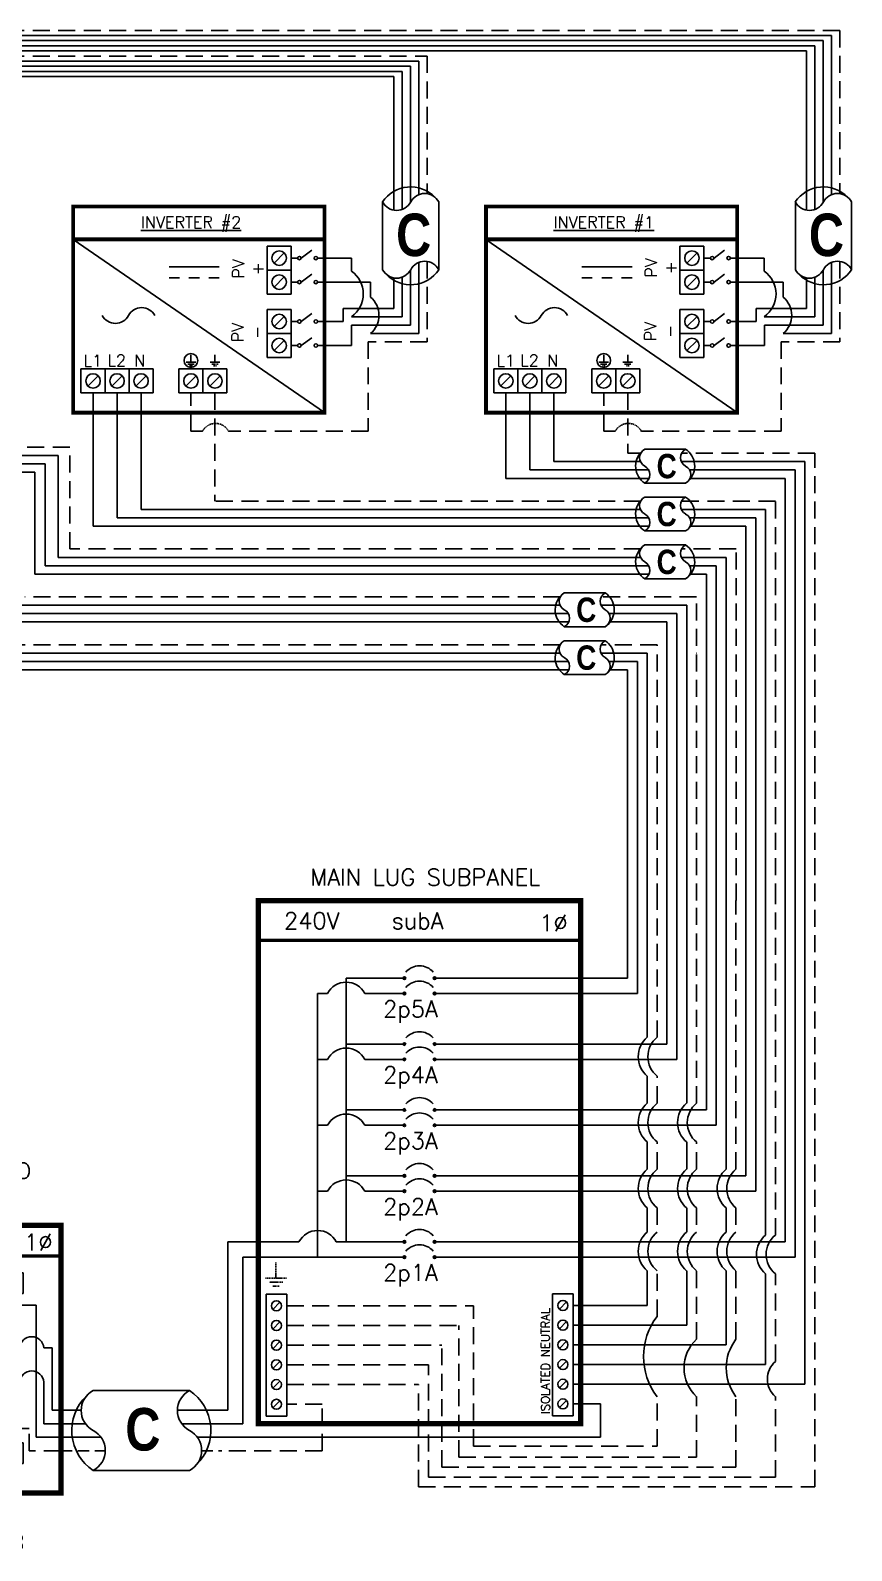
# Model space of a CAD drawing. Header units: feet. Extents: x 20558 to 21366, y 15297 to 15844.
# Drawn here: x 21185.1 to 21366.3, y 15483.2 to 15819 of the extents above; entities that cross this region are included whole.
import ezdxf

# ---------------------------------------------------------------- set-up
doc = ezdxf.new("R2010")
doc.units = ezdxf.units.FT
doc.header["$MEASUREMENT"] = 0
doc.linetypes.add('HIDDEN', pattern=[0.375, 0.25, -0.125])
for name, color, linetype in [('ONE LINE BLOCKS', 7, 'Continuous'), ('TABLES', 7, 'Continuous'), ('TEXT', 7, 'Continuous'), ('Z - TITLEBLOCK TXT', 7, 'Continuous')]:
    doc.layers.add(name, color=color, linetype=linetype)
doc.styles.add('ONE LINE TXT', font='techb___.ttf')
doc.styles.get("Standard").update_dxf_attribs({"font": 'simplex.shx'})

# ---------------------------------------------------------------- blocks, each defined once
blk = doc.blocks.new('5inverterSub')
at = {"layer": 'ONE LINE BLOCKS', "linetype": 'Continuous'}
h = blk.add_hatch(color=1, dxfattribs=at)
h.dxf.hatch_style = 1
edge = h.paths.add_edge_path()
edge.add_arc((40.28, 104.41), 0.291, 0, 360)
h = blk.add_hatch(color=1, dxfattribs=at)
h.dxf.hatch_style = 1
edge = h.paths.add_edge_path()
edge.add_arc((46.96, 104.41), 0.291, 0, 360)
h = blk.add_hatch(color=1, dxfattribs=at)
h.dxf.hatch_style = 1
edge = h.paths.add_edge_path()
edge.add_arc((40.28, 101.03), 0.291, 0, 360)
h = blk.add_hatch(color=1, dxfattribs=at)
h.dxf.hatch_style = 1
edge = h.paths.add_edge_path()
edge.add_arc((46.96, 101.03), 0.291, 0, 360)
h = blk.add_hatch(color=1, dxfattribs=at)
h.dxf.hatch_style = 1
edge = h.paths.add_edge_path()
edge.add_arc((40.28, 89.85), 0.291, 0, 360)
h = blk.add_hatch(color=1, dxfattribs=at)
h.dxf.hatch_style = 1
edge = h.paths.add_edge_path()
edge.add_arc((46.96, 89.85), 0.291, 0, 360)
h = blk.add_hatch(color=1, dxfattribs=at)
h.dxf.hatch_style = 1
edge = h.paths.add_edge_path()
edge.add_arc((40.28, 86.47), 0.291, 0, 360)
h = blk.add_hatch(color=1, dxfattribs=at)
h.dxf.hatch_style = 1
edge = h.paths.add_edge_path()
edge.add_arc((46.96, 86.47), 0.291, 0, 360)
h = blk.add_hatch(color=1, dxfattribs=at)
h.dxf.hatch_style = 1
edge = h.paths.add_edge_path()
edge.add_arc((40.28, 75.29), 0.291, 0, 360)
h = blk.add_hatch(color=1, dxfattribs=at)
h.dxf.hatch_style = 1
edge = h.paths.add_edge_path()
edge.add_arc((46.96, 75.29), 0.291, 0, 360)
h = blk.add_hatch(color=1, dxfattribs=at)
h.dxf.hatch_style = 1
edge = h.paths.add_edge_path()
edge.add_arc((40.28, 71.91), 0.291, 0, 360)
h = blk.add_hatch(color=1, dxfattribs=at)
h.dxf.hatch_style = 1
edge = h.paths.add_edge_path()
edge.add_arc((46.96, 71.91), 0.291, 0, 360)
h = blk.add_hatch(color=1, dxfattribs=at)
h.dxf.hatch_style = 1
edge = h.paths.add_edge_path()
edge.add_arc((40.28, 60.73), 0.291, 0, 360)
h = blk.add_hatch(color=1, dxfattribs=at)
h.dxf.hatch_style = 1
edge = h.paths.add_edge_path()
edge.add_arc((46.96, 60.73), 0.291, 0, 360)
h = blk.add_hatch(color=1, dxfattribs=at)
h.dxf.hatch_style = 1
edge = h.paths.add_edge_path()
edge.add_arc((40.28, 57.35), 0.291, 0, 360)
h = blk.add_hatch(color=1, dxfattribs=at)
h.dxf.hatch_style = 1
edge = h.paths.add_edge_path()
edge.add_arc((46.96, 57.35), 0.291, 0, 360)
h = blk.add_hatch(color=1, dxfattribs=at)
h.dxf.hatch_style = 1
edge = h.paths.add_edge_path()
edge.add_arc((40.28, 46.17), 0.291, 0, 360)
h = blk.add_hatch(color=1, dxfattribs=at)
h.dxf.hatch_style = 1
edge = h.paths.add_edge_path()
edge.add_arc((46.96, 46.17), 0.291, 0, 360)
h = blk.add_hatch(color=1, dxfattribs=at)
h.dxf.hatch_style = 1
edge = h.paths.add_edge_path()
edge.add_arc((40.28, 42.79), 0.291, 0, 360)
h = blk.add_hatch(color=1, dxfattribs=at)
h.dxf.hatch_style = 1
edge = h.paths.add_edge_path()
edge.add_arc((46.96, 42.79), 0.291, 0, 360)
at = {"color": 7, "linetype": 'Continuous'}
for p, q in [((89.54, 121.54), (89.54, 104.41)), ((98.24, 121.54), (98.24, 89.85)), ((106.94, 121.54), (106.94, 75.29)), ((115.64, 121.54), (115.64, 60.73)), ((124.34, 121.54), (124.34, 46.17)), ((36.09, 104.41), (27.43, 104.41)), ((27.43, 104.41), (27.43, 89.85)), ((89.54, 104.41), (51.15, 104.41)), ((36.09, 89.85), (27.43, 89.85)), ((27.43, 89.85), (27.43, 75.29)), ((98.24, 89.85), (51.15, 89.85)), ((36.09, 75.29), (27.43, 75.29)), ((27.43, 75.29), (27.43, 60.73)), ((106.94, 75.29), (51.15, 75.29)), ((36.09, 60.73), (27.43, 60.73)), ((27.43, 60.73), (27.43, 46.17)), ((115.64, 60.73), (51.15, 60.73)), ((17.02, 46.17), (1.34, 46.17)), ((1.34, 46.17), (1.34, 9)), ((36.09, 46.17), (25.26, 46.17)), ((124.34, 46.17), (51.15, 46.17)), ((1.34, 9), (0, 9))]:
    blk.add_line(p, q, dxfattribs=at)
at = {"color": 10, "linetype": 'Continuous'}
for p, q in [((91.71, 121.54), (91.71, 101.03)), ((100.41, 121.54), (100.41, 86.47)), ((109.11, 121.54), (109.11, 71.91)), ((117.81, 121.54), (117.81, 57.35)), ((126.51, 121.54), (126.51, 42.79)), ((21.14, 86.47), (21.14, 101.03)), ((23.31, 101.03), (21.14, 101.03)), ((31.55, 101.03), (36.09, 101.03)), ((91.71, 101.03), (51.15, 101.03)), ((21.14, 71.91), (21.14, 86.47)), ((23.31, 86.47), (21.14, 86.47)), ((31.55, 86.47), (36.09, 86.47)), ((100.41, 86.47), (51.15, 86.47)), ((21.14, 57.35), (21.14, 71.91)), ((23.31, 71.91), (21.14, 71.91)), ((31.55, 71.91), (36.09, 71.91)), ((109.11, 71.91), (51.15, 71.91)), ((21.14, 42.79), (21.14, 57.35)), ((23.31, 57.35), (21.14, 57.35)), ((31.55, 57.35), (36.09, 57.35)), ((117.81, 57.35), (51.15, 57.35)), ((21.14, 42.79), (4.63, 42.79)), ((4.63, 6), (4.63, 42.79)), ((21.14, 42.79), (36.09, 42.79)), ((126.51, 42.79), (51.15, 42.79)), ((0, 6), (4.63, 6))]:
    blk.add_line(p, q, dxfattribs=at)
at = {"color": 253, "linetype": 'Continuous'}
for p, q in [((93.89, 121.54), (93.89, 91.34)), ((102.59, 121.54), (102.59, 76.78)), ((111.29, 121.54), (111.29, 62.22)), ((119.99, 121.54), (119.99, 47.66)), ((128.69, 121.54), (128.69, 14.71)), ((93.89, 82.78), (93.89, 76.78)), ((93.89, 68.22), (93.89, 62.22)), ((102.59, 68.22), (102.59, 62.22)), ((93.89, 53.66), (93.89, 48.33)), ((102.59, 53.66), (102.59, 48.33)), ((111.29, 53.66), (111.29, 48.33)), ((93.89, 39.78), (93.89, 32.11)), ((102.59, 39.78), (102.59, 27.76)), ((111.29, 39.78), (111.29, 23.41)), ((119.99, 39.1), (119.99, 19.06)), ((93.89, 32.11), (77.54, 32.11)), ((102.59, 27.76), (77.54, 27.76)), ((111.29, 23.41), (77.54, 23.41)), ((119.99, 19.06), (77.54, 19.06)), ((128.69, 14.71), (77.54, 14.71)), ((83.55, 10.36), (77.54, 10.36)), ((83.55, 3), (83.55, 10.36)), ((0, 3), (83.55, 3))]:
    blk.add_line(p, q, dxfattribs=at)
at = {"color": 10, "linetype": 'Continuous'}
for centre in [(27.43, 98.87), (27.43, 84.31), (27.43, 69.75), (27.43, 55.19)]:
    blk.add_arc(centre, 4.65, 27.6639, 152.3361, dxfattribs=at)
at = {"color": 253, "linetype": 'Continuous'}
for centre in [(97.46, 87.06), (97.46, 72.5), (106.16, 72.5), (97.46, 57.94), (106.16, 57.94), (114.87, 57.94), (97.46, 44.05), (106.16, 44.05), (114.87, 44.05), (123.57, 43.38)]:
    blk.add_arc(centre, 5.58, 129.9215, 230.0785, dxfattribs=at)
at = {"color": 7, "linetype": 'Continuous'}
blk.add_arc((21.14, 44.01), 4.65, 27.6639, 152.3361, dxfattribs=at)
at = {"layer": 'ONE LINE BLOCKS', "lineweight": 50}
blk.add_line((8.04, 112.83), (79.2, 112.83), dxfattribs=at)
at = {"layer": 'ONE LINE BLOCKS', "lineweight": 50, "const_width": 1.19}
blk.add_lwpolyline([(8.04, 6.01), (8.04, 121.54), (79.2, 121.54), (79.2, 6.01)], close=True, dxfattribs=at)
at = {"layer": 'TEXT', "color": 92, "linetype": 'HIDDEN', "ltscale": 15}
for p, q in [((96.06, 91.34), (96.06, 121.54)), ((104.76, 76.78), (104.76, 121.54)), ((113.46, 62.22), (113.46, 121.54)), ((122.16, 47.66), (122.16, 121.54)), ((130.86, -7.98), (130.86, 121.54)), ((96.06, 76.78), (96.06, 82.78)), ((96.06, 62.22), (96.06, 68.22)), ((104.76, 62.22), (104.76, 68.22)), ((96.06, 53.66), (96.06, 48.33)), ((104.76, 53.66), (104.76, 48.33)), ((113.46, 53.66), (113.46, 48.33)), ((96.06, 29.7), (96.06, 39.78)), ((104.76, 24.66), (104.76, 39.78)), ((113.46, 24.66), (113.46, 39.78)), ((122.16, 19.74), (122.16, 39.1)), ((14.31, 32.04), (55.57, 32.04)), ((55.57, 1.07), (55.57, 32.04)), ((14.31, 27.69), (52.3, 27.69)), ((52.3, -1.41), (52.3, 27.69)), ((14.31, 23.34), (48.52, 23.34)), ((48.52, -3.61), (48.52, 23.34)), ((14.31, 18.99), (45.6, 18.99)), ((45.6, -5.79), (45.6, 18.99)), ((14.31, 14.64), (43.39, 14.64)), ((43.39, -7.98), (43.39, 14.64)), ((22.14, 10.28), (14.31, 10.28)), ((22.14, 0), (22.14, 10.28)), ((96.06, 1.07), (96.06, 11.97)), ((104.76, -1.41), (104.76, 11.97)), ((113.46, -3.61), (113.46, 11.97)), ((122.16, -5.79), (122.16, 11.97)), ((22.14, 0), (0, 0)), ((55.57, 1.07), (96.06, 1.07)), ((52.3, -1.41), (104.76, -1.41)), ((45.6, -5.79), (122.16, -5.79)), ((48.52, -3.61), (113.46, -3.61)), ((43.39, -7.98), (130.86, -7.98))]:
    blk.add_line(p, q, dxfattribs=at)
at = {"layer": 'TEXT', "color": 92, "linetype": 'HIDDEN', "flags": 128}
for points in [[(11.94, 41.63), (11.94, 38.13)], [(9.6, 38.13), (14.28, 38.13)], [(13.47, 37.26), (10.41, 37.26)], [(12.65, 36.39), (11.22, 36.39)]]:
    blk.add_lwpolyline(points, dxfattribs=at)
at = {"layer": 'TEXT', "color": 92, "linetype": 'Continuous', "ltscale": 4}
for centre, radius, start, end in [((99.53, 87.06), 5.51, 129.059, 230.941), ((99.53, 72.5), 5.51, 129.059, 230.941), ((108.23, 72.5), 5.51, 129.059, 230.941), ((99.53, 57.94), 5.51, 129.059, 230.941), ((108.23, 57.94), 5.51, 129.059, 230.941), ((116.93, 57.94), 5.51, 129.059, 230.941), ((99.53, 44.05), 5.51, 129.059, 230.941), ((108.23, 44.05), 5.51, 129.059, 230.941), ((116.93, 44.05), 5.51, 129.059, 230.941), ((125.63, 43.38), 5.51, 129.059, 230.941), ((107.74, 20.83), 14.66, 142.7873, 217.2127), ((110.66, 18.31), 8.66, 132.8846, 227.1154), ((121.72, 18.31), 10.41, 142.4478, 217.5522), ((125.61, 15.85), 5.2, 131.5882, 228.4118)]:
    blk.add_arc(centre, radius, start, end, dxfattribs=at)
at = {"layer": 'Z - TITLEBLOCK TXT', "color": 1, "linetype": 'Continuous'}
for p, q in [((9.77, 7.69), (9.77, 34.63)), ((9.77, 34.63), (14.31, 34.63)), ((14.31, 34.63), (14.31, 7.69)), ((73, 7.76), (73, 34.71)), ((73, 34.71), (77.54, 34.71)), ((77.54, 34.71), (77.54, 7.76)), ((14.31, 7.69), (9.77, 7.69)), ((77.54, 7.76), (73, 7.76))]:
    blk.add_line(p, q, dxfattribs=at)
at = {"layer": 'Z - TITLEBLOCK TXT', "color": 4, "linetype": 'Continuous'}
for p, q in [((12.83, 32.82), (11.25, 31.25)), ((76.06, 32.9), (74.49, 31.32)), ((12.83, 28.47), (11.25, 26.9)), ((76.06, 28.54), (74.49, 26.97)), ((12.83, 24.12), (11.25, 22.55)), ((76.06, 24.19), (74.49, 22.62)), ((12.83, 19.77), (11.25, 18.2)), ((76.06, 19.84), (74.49, 18.27)), ((12.83, 15.42), (11.25, 13.85)), ((76.06, 15.49), (74.49, 13.92)), ((12.83, 11.07), (11.25, 9.5)), ((76.06, 11.14), (74.49, 9.57))]:
    blk.add_line(p, q, dxfattribs=at)
at = {"layer": 'Z - TITLEBLOCK TXT', "color": 1, "linetype": 'Continuous', "flags": 128}
for points in [[(36.09, 104.41), (40.28, 104.41)], [(36.09, 104.41), (40.28, 104.41)], [(46.96, 104.41), (51.15, 104.41)], [(36.09, 101.03), (40.28, 101.03)], [(36.09, 101.03), (40.28, 101.03)], [(46.96, 101.03), (51.15, 101.03)], [(36.09, 89.85), (40.28, 89.85)], [(36.09, 89.85), (40.28, 89.85)], [(46.96, 89.85), (51.15, 89.85)], [(36.09, 86.47), (40.28, 86.47)], [(36.09, 86.47), (40.28, 86.47)], [(46.96, 86.47), (51.15, 86.47)], [(36.09, 75.29), (40.28, 75.29)], [(36.09, 75.29), (40.28, 75.29)], [(46.96, 75.29), (51.15, 75.29)], [(36.09, 71.91), (40.28, 71.91)], [(36.09, 71.91), (40.28, 71.91)], [(46.96, 71.91), (51.15, 71.91)], [(36.09, 60.73), (40.28, 60.73)], [(36.09, 60.73), (40.28, 60.73)], [(46.96, 60.73), (51.15, 60.73)], [(36.09, 57.35), (40.28, 57.35)], [(36.09, 57.35), (40.28, 57.35)], [(46.96, 57.35), (51.15, 57.35)], [(36.09, 46.17), (40.28, 46.17)], [(36.09, 46.17), (40.28, 46.17)], [(46.96, 46.17), (51.15, 46.17)], [(36.09, 42.79), (40.28, 42.79)], [(36.09, 42.79), (40.28, 42.79)], [(46.96, 42.79), (51.15, 42.79)]]:
    blk.add_lwpolyline(points, dxfattribs=at)
at = {"layer": 'Z - TITLEBLOCK TXT', "color": 1, "linetype": 'Continuous'}
for centre in [(40.28, 104.41), (46.96, 104.41), (40.28, 101.03), (46.96, 101.03), (40.28, 89.85), (46.96, 89.85), (40.28, 86.47), (46.96, 86.47), (40.28, 75.29), (46.96, 75.29), (40.28, 71.91), (46.96, 71.91), (40.28, 60.73), (46.96, 60.73), (40.28, 57.35), (46.96, 57.35), (40.28, 46.17), (46.96, 46.17), (40.28, 42.79), (46.96, 42.79)]:
    blk.add_circle(centre, 0.291, dxfattribs=at)
at = {"layer": 'Z - TITLEBLOCK TXT', "color": 4, "linetype": 'Continuous'}
for centre in [(12.04, 32.04), (75.27, 32.11), (12.04, 27.69), (75.27, 27.76), (12.04, 23.34), (75.27, 23.41), (75.27, 19.06), (12.04, 18.99), (12.04, 14.64), (75.27, 14.71), (12.04, 10.28), (75.27, 10.36)]:
    blk.add_circle(centre, 1.11, dxfattribs=at)
at = {"layer": 'Z - TITLEBLOCK TXT', "color": 1, "linetype": 'Continuous'}
for centre in [(43.62, 103.21), (43.62, 99.83), (43.62, 88.65), (43.62, 85.27), (43.62, 74.09), (43.62, 70.71), (43.62, 59.53), (43.62, 56.15), (43.62, 44.97), (43.62, 41.59)]:
    blk.add_arc(centre, 3.93, 40.3392, 139.6608, dxfattribs=at)
at = {"layer": 'TABLES', "color": 1, "linetype": 'Continuous'}
for s, p in [('2p5A', (35.59, 95.79)), ('2p4A', (35.59, 81.23)), ('2p3A', (35.59, 66.67)), ('2p2A', (35.59, 52.11)), ('2p1A', (35.59, 37.55))]:
    blk.add_text(s, height=3.658, dxfattribs=at).set_placement(p)
at = {"layer": 'TABLES', "color": 4, "linetype": 'Continuous'}
blk.add_text('ISOLATED NEUTRAL', height=1.8743, rotation=90, dxfattribs=at).set_placement((72.35, 8.12))
at = {"layer": 'TEXT', "color": 1, "attachment_point": 5}
for s, width, gutter_width, insert, char_height in [('MAIN LUG SUBPANEL ', 62.3984, 7.17, (44.9, 126.71), 3.6576), ('240V', 0.1481, 0.75, (19.83, 117.09), 3.658), ('subA', 0.1481, 0.75, (43.21, 117.09), 3.658), ('1∅', 0.1481, 0.75, (73.19, 116.58), 3.658)]:
    blk.add_mtext_dynamic_manual_height_columns(s, width=width, gutter_width=gutter_width, heights=[0], dxfattribs=dict(at, insert=insert, char_height=char_height))
blk = doc.blocks.new('*U12')
at = {"color": 7, "linetype": 'Continuous'}
for p, q in [((-7.14, 13.31), (-28.39, 13.31)), ((-28.39, -4.31), (-7.14, -4.31))]:
    blk.add_line(p, q, dxfattribs=at)
at = {"color": 7}
for p, q in [((-35.53, 9), (-31.05, 9)), ((-9.81, 9), (0, 9))]:
    blk.add_line(p, q, dxfattribs=at)
at = {"color": 10}
for p, q in [((-35.53, 6), (-30.11, 6)), ((-8.87, 6), (0, 6))]:
    blk.add_line(p, q, dxfattribs=at)
at = {"color": 253}
for p, q in [((-35.53, 3), (-26.66, 3)), ((-5.41, 3), (0, 3))]:
    blk.add_line(p, q, dxfattribs=at)
at = {"color": 92, "linetype": 'HIDDEN', "ltscale": 10}
for p, q in [((-4.48, 0), (0, 0)), ((-35.53, 0), (-25.72, 0))]:
    blk.add_line(p, q, dxfattribs=at)
at = {"color": 7, "linetype": 'Continuous'}
for centre, start, end in [((-22.54, 4.5), 133.9732, 236.4265), ((-12.99, 4.5), 313.9732, 56.4265)]:
    blk.add_arc(centre, 10.58, start, end, dxfattribs=at)
at = {"linetype": 'Continuous'}
for centre, start, end in [((-26.08, 8.91), 117.6639, 242.3361), ((-4.83, 8.91), 117.6639, 242.3361), ((-30.7, 0.09), 297.6639, 62.3361), ((-9.45, 0.09), 297.6639, 62.3361)]:
    blk.add_arc(centre, 4.98, start, end, dxfattribs=at)
blk = doc.blocks.new('unfusedDisconnect')
at = {"lineweight": 50}
blk.add_line((-43.61, 43.06), (0, 43.06), dxfattribs=at)
at = {"color": 1, "linetype": 'Continuous'}
for p, q in [((-35.27, 34.78), (-35.27, 39.32)), ((-35.27, 39.32), (-8.32, 39.32)), ((-8.32, 39.32), (-8.32, 34.78)), ((-8.32, 34.78), (-35.27, 34.78)), ((-23.43, 25.18), (-20.16, 22.74)), ((-31.89, 22.73), (-25.32, 22.73)), ((-19.08, 22.73), (-11.7, 22.73)), ((-23.43, 17.65), (-20.16, 15.2)), ((-31.89, 15.2), (-25.32, 15.2)), ((-19.08, 15.2), (-11.7, 15.19)), ((-35.27, 1.76), (-8.32, 1.76)), ((-35.27, 1.76), (-35.27, -2.78)), ((-8.32, 1.76), (-8.32, -2.78)), ((-8.32, -2.78), (-35.27, -2.78))]:
    blk.add_line(p, q, dxfattribs=at)
at = {"color": 4, "linetype": 'Continuous'}
for p, q in [((-31.89, 37.83), (-33.46, 36.26)), ((-27.53, 37.83), (-29.11, 36.26)), ((-23.18, 37.83), (-24.76, 36.26)), ((-18.83, 37.83), (-20.41, 36.26)), ((-14.48, 37.83), (-16.06, 36.26)), ((-10.13, 37.83), (-11.7, 36.26)), ((-31.89, 0.28), (-33.46, -1.3)), ((-27.53, 0.28), (-29.11, -1.3)), ((-23.18, 0.28), (-24.76, -1.3)), ((-18.83, 0.28), (-20.41, -1.3)), ((-14.48, 0.28), (-16.06, -1.3)), ((-10.13, 0.28), (-11.7, -1.3))]:
    blk.add_line(p, q, dxfattribs=at)
at = {"color": 253, "linetype": 'Continuous'}
for p, q in [((-32.67, 32.17), (-32.67, 34.78)), ((-10.92, 32.17), (-10.92, 34.78)), ((-38.16, 3), (-38.16, 32.17)), ((-38.16, 32.17), (-32.67, 32.17)), ((-5.43, 32.17), (-10.92, 32.17)), ((-5.43, 3), (-5.43, 32.17)), ((-43.61, 3), (-38.16, 3)), ((0, 3), (-5.43, 3))]:
    blk.add_line(p, q, dxfattribs=at)
at = {"color": 7, "linetype": 'Continuous'}
for p, q in [((-41.66, 9), (-41.66, 22.73)), ((-39.8, 22.73), (-41.66, 22.73)), ((-31.89, 22.73), (-34.52, 22.73)), ((-11.7, 22.73), (-9.07, 22.73)), ((-3.79, 22.73), (-1.93, 22.73)), ((-1.93, 9), (-1.93, 22.73))]:
    blk.add_line(p, q, dxfattribs=at)
at = {"color": 10, "linetype": 'Continuous'}
for p, q in [((-39.8, 6), (-39.8, 15.2)), ((-31.89, 15.2), (-34.52, 15.2)), ((-11.7, 15.2), (-9.07, 15.2)), ((-3.79, 6), (-3.79, 15.2)), ((-43.61, 6), (-39.8, 6)), ((0, 6), (-3.79, 6))]:
    blk.add_line(p, q, dxfattribs=at)
at = {"color": 7}
for p, q in [((-43.61, 9), (-41.66, 9)), ((0, 9), (-1.93, 9))]:
    blk.add_line(p, q, dxfattribs=at)
at = {"color": 92, "linetype": 'HIDDEN', "ltscale": 15}
for p, q in [((-36.58, 0), (-36.58, 4.9)), ((-36.58, 4.9), (-32.67, 4.9)), ((-32.67, 4.9), (-32.67, 1.76)), ((-7.01, 4.9), (-10.92, 4.9)), ((-10.92, 4.9), (-10.92, 1.76)), ((-7.01, 0), (-7.01, 4.9)), ((-43.61, 0), (-36.58, 0)), ((0, 0), (-7.01, 0))]:
    blk.add_line(p, q, dxfattribs=at)
at = {"lineweight": 50, "const_width": 1.19}
blk.add_lwpolyline([(-43.61, -9.34), (-43.61, 49.84), (0, 49.84), (0, -9.34)], close=True, dxfattribs=at)
at = {"color": 92, "linetype": 'Continuous', "lineweight": 5, "ltscale": 0.05, "flags": 128}
for points in [[(-21.8, -3.32), (-21.8, -6.17)], [(-24.14, -6.17), (-19.45, -6.17)], [(-20.27, -7.03), (-23.32, -7.03)], [(-21.08, -7.9), (-22.51, -7.9)]]:
    blk.add_lwpolyline(points, dxfattribs=at)
at = {"color": 4, "linetype": 'Continuous'}
for centre in [(-32.67, 37.05), (-28.32, 37.05), (-23.97, 37.05), (-19.62, 37.05), (-15.27, 37.05), (-10.92, 37.05), (-32.67, -0.51), (-28.32, -0.51), (-23.97, -0.51), (-19.62, -0.51), (-15.27, -0.51), (-10.92, -0.51)]:
    blk.add_circle(centre, 1.11, dxfattribs=at)
at = {"color": 1, "linetype": 'Continuous'}
for centre in [(-24.78, 22.73), (-19.62, 22.73), (-24.78, 15.2), (-19.62, 15.2)]:
    blk.add_circle(centre, 0.541, dxfattribs=at)
at = {"color": 7, "linetype": 'Continuous'}
for centre in [(-37.16, 22.58), (-6.43, 22.58)]:
    blk.add_arc(centre, 2.64, 3.2819, 176.7181, dxfattribs=at)
at = {"color": 10, "linetype": 'Continuous'}
for centre in [(-37.16, 15.04), (-6.43, 15.04)]:
    blk.add_arc(centre, 2.64, 3.2819, 176.7181, dxfattribs=at)
at = {"color": 4, "linetype": 'Continuous'}
blk.add_text('ISOLATED NEUTRAL', height=1.8743, dxfattribs=at).set_placement((-34.91, 39.97))
at = {"color": 1}
for s, width, gutter_width, heights, insert, char_height, attachment_point in [('\\A1;\\pi12.228;ampA UNFUSED \\P\\pi16.834;DISCONNECT', 64.922, 0, [11.89], (-55.21, 63.58), 3.4544, 1), ('240V', 0.1481, 0.75, [0], (-35.55, 46.4), 3.658, 5), ('1∅', 0.1481, 0.75, [0], (-4.98, 46.1), 3.658, 5), ('\\A1;\\pi11.999,t30.287;SQUARE D\\P\\pi9.0377,t27.326;PN: D222RB', 51.6906, 0.203, [45.94], (-47.25, -12.27), 3.6576, 1)]:
    blk.add_mtext_dynamic_manual_height_columns(s, width=width, gutter_width=gutter_width, heights=heights, dxfattribs=dict(at, insert=insert, char_height=char_height, attachment_point=attachment_point))
blk = doc.blocks.new('*U29')
at = {"color": 7}
for name, p in [('unfusedDisconnect', (0, 0)), ('*U12', (-43.61, 0))]:
    blk.add_blockref(name, p, dxfattribs=at)
at = {"layer": 'Z - TITLEBLOCK TXT', "color": 1, "linetype": 'Continuous', "insert": (-63.63, 8.88), "char_height": 9.3833, "attachment_point": 1, "style": 'ONE LINE TXT'}
blk.add_mtext_dynamic_manual_height_columns('{\\W1;\\C256;B}', width=0.1385, gutter_width=2.13, heights=[0], dxfattribs=at)

msp = doc.modelspace()

# ---------------------------------------------------------------- linework, layer by layer
at = {"color": 92, "linetype": 'HIDDEN', "ltscale": 15}
for p, q in [((20921.25, 15819.02), (21363.78, 15819.02)), ((21363.78, 15819.02), (21363.78, 15782.95)), ((20921.25, 15813.36), (21272.68, 15813.36)), ((21272.68, 15813.36), (21272.68, 15782.95)), ((21272.68, 15768), (21272.68, 15750.22)), ((21363.78, 15768), (21363.78, 15750.22)), ((21272.68, 15750.22), (21259.66, 15750.22)), ((21259.66, 15750.22), (21259.66, 15730.46)), ((21363.78, 15750.22), (21350.76, 15750.22)), ((21350.76, 15750.22), (21350.76, 15730.46)), ((21220.54, 15730.46), (21220.54, 15738.93)), ((21225.84, 15738.93), (21225.84, 15715.05)), ((21311.64, 15730.46), (21311.64, 15738.93)), ((21316.94, 15738.93), (21316.94, 15725.62)), ((21220.54, 15730.46), (21223.07, 15730.46)), ((21259.66, 15730.46), (21228.87, 15730.46)), ((21311.64, 15730.46), (21314.17, 15730.46)), ((21350.76, 15730.46), (21319.97, 15730.46)), ((21193.78, 15726.99), (21134.74, 15726.99)), ((21193.78, 15704.47), (21193.78, 15726.99)), ((21319.8, 15725.62), (21316.94, 15725.62)), ((21358.23, 15725.62), (21328.81, 15725.62)), ((21358.23, 15626.8), (21358.23, 15725.62)), ((21319.8, 15715.05), (21225.84, 15715.05)), ((21349.53, 15715.05), (21328.81, 15715.05)), ((21349.53, 15626.8), (21349.53, 15715.05)), ((21319.8, 15704.47), (21193.78, 15704.47)), ((21340.83, 15704.47), (21328.81, 15704.47)), ((21340.83, 15626.8), (21340.83, 15704.47)), ((21302.04, 15693.9), (21183.87, 15693.9)), ((21332.13, 15693.9), (21311.06, 15693.9)), ((21332.13, 15626.8), (21332.13, 15693.9)), ((21302.04, 15683.32), (21174.15, 15683.32)), ((21323.43, 15683.32), (21311.06, 15683.32)), ((21323.43, 15626.8), (21323.43, 15683.32))]:
    msp.add_line(p, q, dxfattribs=at)
at = {"color": 7, "linetype": 'Continuous'}
for p, q in [((20921.25, 15817.88), (21361.94, 15817.88)), ((20921.25, 15815.62), (21358.25, 15815.62)), ((21358.25, 15815.62), (21358.25, 15779.46)), ((21361.94, 15817.88), (21361.94, 15782.74)), ((20921.25, 15812.23), (21270.84, 15812.23)), ((21270.84, 15812.23), (21270.84, 15782.74)), ((20921.25, 15809.97), (21267.15, 15809.96)), ((21267.15, 15809.96), (21267.15, 15779.46)), ((21262.83, 15781.12), (21262.83, 15766.16)), ((21275.23, 15766.16), (21275.23, 15781.12)), ((21353.93, 15781.12), (21353.93, 15766.16)), ((21366.33, 15766.16), (21366.33, 15781.12)), ((21249.99, 15734.59), (21194.55, 15772.86)), ((21341.09, 15734.59), (21285.65, 15772.86)), ((21255.97, 15768.72), (21248.48, 15768.72)), ((21255.97, 15765.83), (21255.97, 15768.72)), ((21347.07, 15768.72), (21339.58, 15768.72)), ((21347.07, 15765.83), (21347.07, 15768.72)), ((21226.8, 15766.8), (21215.7, 15766.8)), ((21270.84, 15767.79), (21270.84, 15752.07)), ((21317.9, 15766.8), (21306.8, 15766.8)), ((21361.94, 15767.79), (21361.94, 15752.07)), ((21218.02, 15764.4), (21215.7, 15764.4)), ((21222.41, 15764.4), (21220.09, 15764.4)), ((21226.8, 15764.4), (21224.48, 15764.4)), ((21260.16, 15763.42), (21248.48, 15763.42)), ((21260.16, 15760.09), (21260.16, 15763.42)), ((21267.15, 15764.51), (21267.15, 15755.76)), ((21309.12, 15764.4), (21306.8, 15764.4)), ((21313.51, 15764.4), (21311.19, 15764.4)), ((21317.9, 15764.4), (21315.58, 15764.4)), ((21351.26, 15763.42), (21339.58, 15763.42)), ((21351.26, 15760.09), (21351.26, 15763.42)), ((21358.25, 15764.51), (21358.25, 15755.76)), ((21267.15, 15755.76), (21255.97, 15755.76)), ((21358.25, 15755.76), (21347.07, 15755.76)), ((21270.84, 15752.07), (21260.16, 15752.07)), ((21361.94, 15752.07), (21351.26, 15752.07)), ((21198.93, 15738.93), (21198.93, 15709.5)), ((21290.03, 15738.93), (21290.03, 15720.07)), ((21329.71, 15726.52), (21320.69, 15726.52)), ((21186.09, 15721.44), (21107.83, 15721.44)), ((21186.09, 15698.92), (21186.09, 15721.44)), ((21290.03, 15720.07), (21321.65, 15720.07)), ((21320.69, 15719.03), (21329.71, 15719.03)), ((21330.67, 15720.07), (21351.7, 15720.07)), ((21351.7, 15720.07), (21351.7, 15626.8)), ((21329.71, 15715.94), (21320.69, 15715.94)), ((21198.93, 15709.5), (21321.65, 15709.5)), ((21320.69, 15708.46), (21329.71, 15708.46)), ((21330.67, 15709.5), (21343, 15709.5)), ((21343, 15709.5), (21343, 15626.8)), ((21329.71, 15705.37), (21320.69, 15705.37)), ((21186.09, 15698.92), (21321.65, 15698.92)), ((21320.69, 15697.88), (21329.71, 15697.88)), ((21330.67, 15698.92), (21334.3, 15698.92)), ((21334.3, 15698.92), (21334.3, 15626.8)), ((21311.95, 15694.79), (21302.93, 15694.79)), ((21176.18, 15688.35), (21303.89, 15688.35)), ((21312.91, 15688.35), (21325.6, 15688.35)), ((21325.6, 15688.35), (21325.6, 15626.8)), ((21302.93, 15687.31), (21311.95, 15687.31)), ((21311.95, 15684.22), (21302.93, 15684.22)), ((21166.46, 15677.77), (21303.89, 15677.77)), ((21312.91, 15677.77), (21316.9, 15677.77)), ((21316.9, 15677.77), (21316.9, 15626.8)), ((21302.93, 15676.73), (21311.95, 15676.73))]:
    msp.add_line(p, q, dxfattribs=at)
at = {"color": 253, "linetype": 'Continuous'}
for p, q in [((20921.25, 15816.75), (21360.09, 15816.75)), ((21360.09, 15816.75), (21360.09, 15781.04)), ((20921.25, 15814.49), (21356.4, 15814.49)), ((21356.4, 15814.49), (21356.4, 15779.3)), ((20921.25, 15811.1), (21268.99, 15811.1)), ((20921.25, 15808.83), (21265.3, 15808.83)), ((21265.3, 15808.83), (21265.3, 15779.3)), ((21268.99, 15811.1), (21268.99, 15781.04)), ((21268.99, 15766.09), (21268.99, 15753.92)), ((21360.09, 15766.09), (21360.09, 15753.92)), ((21265.3, 15764.34), (21265.3, 15757.61)), ((21356.4, 15764.34), (21356.4, 15757.61)), ((21254.15, 15754.72), (21248.48, 15754.72)), ((21265.3, 15757.61), (21254.15, 15757.61)), ((21254.15, 15757.61), (21254.15, 15754.72)), ((21345.25, 15754.72), (21339.58, 15754.72)), ((21356.4, 15757.61), (21345.25, 15757.61)), ((21345.25, 15757.61), (21345.25, 15754.72)), ((21268.99, 15753.92), (21256, 15753.92)), ((21256, 15753.92), (21256, 15749.41)), ((21360.09, 15753.92), (21347.1, 15753.92)), ((21347.1, 15753.92), (21347.1, 15749.41)), ((21256, 15749.41), (21248.48, 15749.41)), ((21347.1, 15749.41), (21339.58, 15749.41)), ((21209.53, 15738.93), (21209.53, 15713.2)), ((21300.63, 15738.93), (21300.63, 15723.77)), ((21191.21, 15725.14), (21118.43, 15725.14)), ((21191.21, 15702.62), (21191.21, 15725.14)), ((21300.63, 15723.77), (21319.74, 15723.77)), ((21328.76, 15723.77), (21356.05, 15723.77)), ((21356.05, 15626.8), (21356.05, 15723.77)), ((21209.53, 15713.2), (21319.74, 15713.2)), ((21328.76, 15713.2), (21347.35, 15713.2)), ((21347.35, 15713.2), (21347.35, 15626.8)), ((21191.21, 15702.62), (21319.74, 15702.62)), ((21328.76, 15702.62), (21338.65, 15702.62)), ((21338.65, 15702.62), (21338.65, 15626.8)), ((21181.31, 15692.05), (21301.99, 15692.05)), ((21311.01, 15692.05), (21329.95, 15692.05)), ((21329.95, 15692.05), (21329.95, 15626.8)), ((21171.59, 15681.47), (21301.99, 15681.47)), ((21311.01, 15681.47), (21321.25, 15681.47)), ((21321.25, 15681.47), (21321.25, 15626.8)), ((21332.13, 15681.47), (21332.2, 15681.47))]:
    msp.add_line(p, q, dxfattribs=at)
at = {"color": 1, "linetype": 'Continuous'}
for p, q in [((21237.35, 15760.76), (21237.35, 15771.37)), ((21237.35, 15771.37), (21242.66, 15771.37)), ((21237.35, 15760.76), (21237.35, 15771.37)), ((21242.66, 15771.37), (21242.66, 15760.76)), ((21242.66, 15771.37), (21242.66, 15766.07)), ((21242.66, 15768.72), (21244.09, 15768.72)), ((21247.18, 15770.45), (21244.89, 15768.73)), ((21328.45, 15760.76), (21328.45, 15771.37)), ((21328.45, 15771.37), (21333.76, 15771.37)), ((21328.45, 15760.76), (21328.45, 15771.37)), ((21333.76, 15771.37), (21333.76, 15760.76)), ((21333.76, 15771.37), (21333.76, 15766.07)), ((21333.76, 15768.72), (21335.19, 15768.72)), ((21338.28, 15770.45), (21335.99, 15768.73)), ((21242.66, 15766.07), (21237.35, 15766.07)), ((21247.18, 15765.15), (21244.89, 15763.43)), ((21333.76, 15766.07), (21328.45, 15766.07)), ((21338.28, 15765.15), (21335.99, 15763.43)), ((21242.66, 15763.42), (21244.09, 15763.42)), ((21333.76, 15763.42), (21335.19, 15763.42)), ((21242.66, 15760.76), (21237.35, 15760.76)), ((21333.76, 15760.76), (21328.45, 15760.76)), ((21237.35, 15746.76), (21237.35, 15757.37)), ((21237.35, 15757.37), (21242.66, 15757.37)), ((21242.66, 15757.37), (21242.66, 15752.06)), ((21242.66, 15754.72), (21244.09, 15754.72)), ((21247.18, 15756.45), (21244.89, 15754.73)), ((21328.45, 15746.76), (21328.45, 15757.37)), ((21328.45, 15757.37), (21333.76, 15757.37)), ((21333.76, 15757.37), (21333.76, 15752.06)), ((21333.76, 15754.72), (21335.19, 15754.72)), ((21338.28, 15756.45), (21335.99, 15754.73)), ((21242.66, 15752.06), (21237.35, 15752.06)), ((21242.66, 15752.06), (21242.66, 15746.76)), ((21333.76, 15752.06), (21328.45, 15752.06)), ((21333.76, 15752.06), (21333.76, 15746.76)), ((21242.66, 15749.41), (21244.09, 15749.41)), ((21247.18, 15751.14), (21244.89, 15749.43)), ((21333.76, 15749.41), (21335.19, 15749.41)), ((21338.28, 15751.14), (21335.99, 15749.43)), ((21242.66, 15746.76), (21237.35, 15746.76)), ((21333.76, 15746.76), (21328.45, 15746.76)), ((21196.27, 15744.23), (21206.88, 15744.23)), ((21196.27, 15738.93), (21196.27, 15744.23)), ((21196.27, 15744.23), (21201.58, 15744.23)), ((21201.58, 15744.23), (21201.58, 15738.93)), ((21206.88, 15744.23), (21206.88, 15738.93)), ((21206.88, 15744.23), (21212.18, 15744.23)), ((21212.18, 15744.23), (21212.18, 15738.93)), ((21217.89, 15744.23), (21228.49, 15744.23)), ((21217.89, 15738.93), (21217.89, 15744.23)), ((21217.89, 15744.23), (21223.19, 15744.23)), ((21223.19, 15744.23), (21223.19, 15738.93)), ((21228.49, 15744.23), (21228.49, 15738.93)), ((21287.37, 15744.23), (21297.98, 15744.23)), ((21287.37, 15738.93), (21287.37, 15744.23)), ((21287.37, 15744.23), (21292.68, 15744.23)), ((21292.68, 15744.23), (21292.68, 15738.93)), ((21297.98, 15744.23), (21297.98, 15738.93)), ((21297.98, 15744.23), (21303.28, 15744.23)), ((21303.28, 15744.23), (21303.28, 15738.93)), ((21308.99, 15744.23), (21319.59, 15744.23)), ((21308.99, 15738.93), (21308.99, 15744.23)), ((21308.99, 15744.23), (21314.29, 15744.23)), ((21314.29, 15744.23), (21314.29, 15738.93)), ((21319.59, 15744.23), (21319.59, 15738.93)), ((21206.88, 15738.93), (21196.27, 15738.93)), ((21206.88, 15738.93), (21212.18, 15738.93)), ((21228.49, 15738.93), (21217.89, 15738.93)), ((21297.98, 15738.93), (21287.37, 15738.93)), ((21297.98, 15738.93), (21303.28, 15738.93)), ((21319.59, 15738.93), (21308.99, 15738.93))]:
    msp.add_line(p, q, dxfattribs=at)
at = {"color": 4, "linetype": 'Continuous'}
for p, q in [((21241.14, 15769.85), (21238.88, 15767.59)), ((21332.24, 15769.85), (21329.98, 15767.59)), ((21241.14, 15764.55), (21238.88, 15762.29)), ((21332.24, 15764.55), (21329.98, 15762.29)), ((21241.14, 15755.85), (21238.88, 15753.58)), ((21332.24, 15755.85), (21329.98, 15753.58)), ((21241.14, 15750.54), (21238.88, 15748.28)), ((21332.24, 15750.54), (21329.98, 15748.28)), ((21200.06, 15742.71), (21197.79, 15740.45)), ((21205.36, 15742.71), (21203.1, 15740.45)), ((21210.66, 15742.71), (21208.4, 15740.45)), ((21221.67, 15742.71), (21219.41, 15740.45)), ((21226.97, 15742.71), (21224.71, 15740.45)), ((21291.16, 15742.71), (21288.89, 15740.45)), ((21296.46, 15742.71), (21294.2, 15740.45)), ((21301.76, 15742.71), (21299.5, 15740.45)), ((21312.77, 15742.71), (21310.51, 15740.45)), ((21318.07, 15742.71), (21315.81, 15740.45))]:
    msp.add_line(p, q, dxfattribs=at)
at = {"color": 10, "linetype": 'Continuous'}
for p, q in [((21204.23, 15738.93), (21204.23, 15711.35)), ((21295.33, 15738.93), (21295.33, 15721.92)), ((21188.36, 15723.29), (21113.13, 15723.29)), ((21188.36, 15700.77), (21188.36, 15723.29)), ((21295.33, 15721.92), (21321.56, 15721.92)), ((21330.58, 15721.92), (21353.88, 15721.92)), ((21353.88, 15721.92), (21353.88, 15626.8)), ((21204.23, 15711.35), (21321.56, 15711.35)), ((21330.58, 15711.35), (21345.18, 15711.35)), ((21345.18, 15711.35), (21345.18, 15626.8)), ((21188.36, 15700.77), (21321.56, 15700.77)), ((21330.58, 15700.77), (21336.48, 15700.77)), ((21336.48, 15700.77), (21336.48, 15626.8)), ((21178.45, 15690.2), (21303.8, 15690.2)), ((21312.82, 15690.2), (21327.78, 15690.2)), ((21327.78, 15690.2), (21327.78, 15626.8)), ((21168.73, 15679.62), (21303.8, 15679.62)), ((21312.82, 15679.62), (21319.08, 15679.62)), ((21319.08, 15679.62), (21319.08, 15626.8))]:
    msp.add_line(p, q, dxfattribs=at)
at = {"lineweight": 50, "const_width": 0.834}
for points in [[(21194.55, 15734.59), (21194.55, 15780.1), (21249.99, 15780.1), (21249.99, 15734.59)], [(21194.55, 15772.86), (21194.55, 15780.1), (21249.99, 15780.1), (21249.99, 15772.86)], [(21285.65, 15734.59), (21285.65, 15780.1), (21341.09, 15780.1), (21341.09, 15734.59)], [(21285.65, 15772.86), (21285.65, 15780.1), (21341.09, 15780.1), (21341.09, 15772.86)]]:
    msp.add_lwpolyline(points, close=True, dxfattribs=at)
at = {"color": 92, "linetype": 'Continuous', "flags": 128}
for points in [[(21219.46, 15745.72), (21221.62, 15745.72)], [(21220.54, 15747.34), (21220.54, 15745.72)], [(21224.76, 15745.72), (21226.92, 15745.72)], [(21225.84, 15747.34), (21225.84, 15745.72)], [(21310.56, 15745.72), (21312.72, 15745.72)], [(21312.34, 15745.32), (21310.93, 15745.32)], [(21311.64, 15747.34), (21311.64, 15745.72)], [(21315.86, 15745.72), (21318.02, 15745.72)], [(21317.65, 15745.32), (21316.23, 15745.32)], [(21316.94, 15747.34), (21316.94, 15745.72)]]:
    msp.add_lwpolyline(points, dxfattribs=at)
at = {"color": 92, "linetype": 'HIDDEN', "flags": 128}
for points in [[(21221.24, 15745.32), (21219.83, 15745.32)], [(21220.87, 15744.92), (21220.21, 15744.92)], [(21226.55, 15745.32), (21225.13, 15745.32)], [(21226.17, 15744.92), (21225.51, 15744.92)], [(21311.97, 15744.92), (21311.31, 15744.92)], [(21317.27, 15744.92), (21316.61, 15744.92)]]:
    msp.add_lwpolyline(points, dxfattribs=at)
at = {"color": 4, "linetype": 'Continuous'}
for centre in [(21240.01, 15768.72), (21331.11, 15768.72), (21240.01, 15763.42), (21331.11, 15763.42), (21240.01, 15754.72), (21331.11, 15754.72), (21240.01, 15749.41), (21331.11, 15749.41), (21198.93, 15741.58), (21204.23, 15741.58), (21209.53, 15741.58), (21220.54, 15741.58), (21225.84, 15741.58), (21290.03, 15741.58), (21295.33, 15741.58), (21300.63, 15741.58), (21311.64, 15741.58), (21316.94, 15741.58)]:
    msp.add_circle(centre, 1.6, dxfattribs=at)
at = {"color": 1, "linetype": 'Continuous'}
for centre in [(21244.47, 15768.72), (21248.1, 15768.72), (21335.57, 15768.72), (21339.2, 15768.72), (21244.47, 15763.42), (21248.1, 15763.42), (21335.57, 15763.42), (21339.2, 15763.42), (21244.47, 15754.72), (21248.1, 15754.72), (21335.57, 15754.72), (21339.2, 15754.72), (21244.47, 15749.41), (21248.1, 15749.41), (21335.57, 15749.41), (21339.2, 15749.41)]:
    msp.add_circle(centre, 0.381, dxfattribs=at)
at = {"color": 92, "linetype": 'Continuous'}
for centre in [(21220.54, 15746.11), (21311.64, 15746.11)]:
    msp.add_circle(centre, 1.52, dxfattribs=at)
at = {"color": 7, "linetype": 'Continuous'}
for centre, radius, start, end in [((21269.03, 15777), 7.45, 43.9732, 146.4265), ((21360.13, 15777), 7.45, 43.9732, 146.4265), ((21269.03, 15770.28), 7.45, 223.9732, 326.4265), ((21360.13, 15770.28), 7.45, 223.9732, 326.4265), ((21323.17, 15722.77), 4.49, 133.9732, 236.4265), ((21327.22, 15722.77), 4.49, 313.9732, 56.4265), ((21323.17, 15712.2), 4.49, 133.9732, 236.4265), ((21327.22, 15712.2), 4.49, 313.9732, 56.4265), ((21323.17, 15701.62), 4.49, 133.9732, 236.4265), ((21327.22, 15701.62), 4.49, 313.9732, 56.4265), ((21305.41, 15691.05), 4.49, 133.9732, 236.4265), ((21309.47, 15691.05), 4.49, 313.9732, 56.4265), ((21309.47, 15680.47), 4.49, 313.9732, 56.4265), ((21305.41, 15680.47), 4.49, 133.9732, 236.4265)]:
    msp.add_arc(centre, radius, start, end, dxfattribs=at)
at = {"linetype": 'Continuous'}
for centre, radius, start, end in [((21272.13, 15779.49), 3.5, 27.6639, 152.3361), ((21363.23, 15779.49), 3.5, 27.6639, 152.3361), ((21265.93, 15782.74), 3.5, 207.6639, 332.3361), ((21357.03, 15782.74), 3.5, 207.6639, 332.3361), ((21252.36, 15760.8), 6.2, 305.6505, 54.3495), ((21265.93, 15767.79), 3.5, 207.6639, 332.3361), ((21272.13, 15764.54), 3.5, 27.6639, 152.3361), ((21343.46, 15760.8), 6.2, 305.6505, 54.3495), ((21357.03, 15767.79), 3.5, 207.6639, 332.3361), ((21363.23, 15764.54), 3.5, 27.6639, 152.3361), ((21256.8, 15756.08), 5.23, 309.9338, 50.0662), ((21347.9, 15756.08), 5.23, 309.9338, 50.0662), ((21203.86, 15757.56), 3.27, 207.6639, 332.3361), ((21209.66, 15754.52), 3.27, 27.6639, 152.3361), ((21294.96, 15757.56), 3.27, 207.6639, 332.3361), ((21300.76, 15754.52), 3.27, 27.6639, 152.3361), ((21321.67, 15724.64), 2.11, 117.6639, 242.3361), ((21330.69, 15724.64), 2.11, 117.6639, 242.3361), ((21319.71, 15720.9), 2.11, 297.6639, 62.3361), ((21328.73, 15720.9), 2.11, 297.6639, 62.3361), ((21321.67, 15714.07), 2.11, 117.6639, 242.3361), ((21330.69, 15714.07), 2.11, 117.6639, 242.3361), ((21319.71, 15710.33), 2.11, 297.6639, 62.3361), ((21328.73, 15710.33), 2.11, 297.6639, 62.3361), ((21321.67, 15703.5), 2.11, 117.6639, 242.3361), ((21330.69, 15703.5), 2.11, 117.6639, 242.3361), ((21319.71, 15699.75), 2.11, 297.6639, 62.3361), ((21328.73, 15699.75), 2.11, 297.6639, 62.3361), ((21303.91, 15692.92), 2.11, 117.6639, 242.3361), ((21312.93, 15692.92), 2.11, 117.6639, 242.3361), ((21301.95, 15689.18), 2.11, 297.6639, 62.3361), ((21310.97, 15689.18), 2.11, 297.6639, 62.3361), ((21303.91, 15682.35), 2.11, 117.6639, 242.3361), ((21312.93, 15682.35), 2.11, 117.6639, 242.3361), ((21301.95, 15678.6), 2.11, 297.6639, 62.3361), ((21310.97, 15678.6), 2.11, 297.6639, 62.3361)]:
    msp.add_arc(centre, radius, start, end, dxfattribs=at)
at = {"color": 92, "linetype": 'HIDDEN', "ltscale": 0.3}
for centre in [(21225.97, 15728.94), (21317.07, 15728.94)]:
    msp.add_arc(centre, 3.27, 27.6639, 152.3361, dxfattribs=at)

# ---------------------------------------------------------------- block references
at = {"color": 7}
for name, p in [('5inverterSub', (21227.36, 15505.27)), ('*U29', (21191.84, 15505.27)), ('*U12', (21227.36, 15505.27))]:
    msp.add_blockref(name, p, dxfattribs=at)

# ---------------------------------------------------------------- texts
at = {"color": 1, "linetype": 'Continuous'}
for s, p in [('%%UINVERTER #2', (21209.48, 15775.35)), ('%%UINVERTER #1', (21300.58, 15775.35))]:
    msp.add_text(s, height=2.5744, dxfattribs=at).set_placement(p)
at = {"color": 1, "linetype": 'Continuous', "attachment_point": 1, "style": 'ONE LINE TXT'}
for insert, char_height in [((21265.81, 15778.55), 9.3833), ((21356.91, 15778.55), 9.3833), ((21323.31, 15725.46), 5.3651), ((21323.31, 15714.88), 5.3651), ((21323.31, 15704.31), 5.3651), ((21305.56, 15693.73), 5.3651), ((21305.56, 15683.16), 5.3651), ((21206.05, 15514.72), 9.3833)]:
    msp.add_mtext_dynamic_manual_height_columns('{\\W1;\\C256;C}', width=0.1385, gutter_width=2.13, heights=[0], dxfattribs=dict(at, insert=insert, char_height=char_height))
at = {"color": 1, "char_height": 2.574, "attachment_point": 5, "rotation": 90}
for s, width, insert in [('PV +', 2.8378, (21233.15, 15766.36)), ('PV +', 2.8378, (21324.25, 15766.59)), ('PV -', 2.8013, (21232.99, 15752.3)), ('PV -', 2.8013, (21324.09, 15752.53))]:
    msp.add_mtext_dynamic_manual_height_columns(s, width=width, gutter_width=0.75, heights=[0], dxfattribs=dict(at, insert=insert))
at = {"color": 1, "attachment_point": 5}
for s, insert, char_height in [('L1', (21198.89, 15746.09), 2.574), ('L2', (21204.14, 15746.11), 2.574), ('N', (21209.24, 15746.07), 2.57), ('L1', (21289.99, 15746.09), 2.574), ('L2', (21295.24, 15746.11), 2.574), ('N', (21300.34, 15746.07), 2.57)]:
    msp.add_mtext_dynamic_manual_height_columns(s, width=0.1481, gutter_width=0.75, heights=[0], dxfattribs=dict(at, insert=insert, char_height=char_height))

doc.saveas('drawing.dxf')
